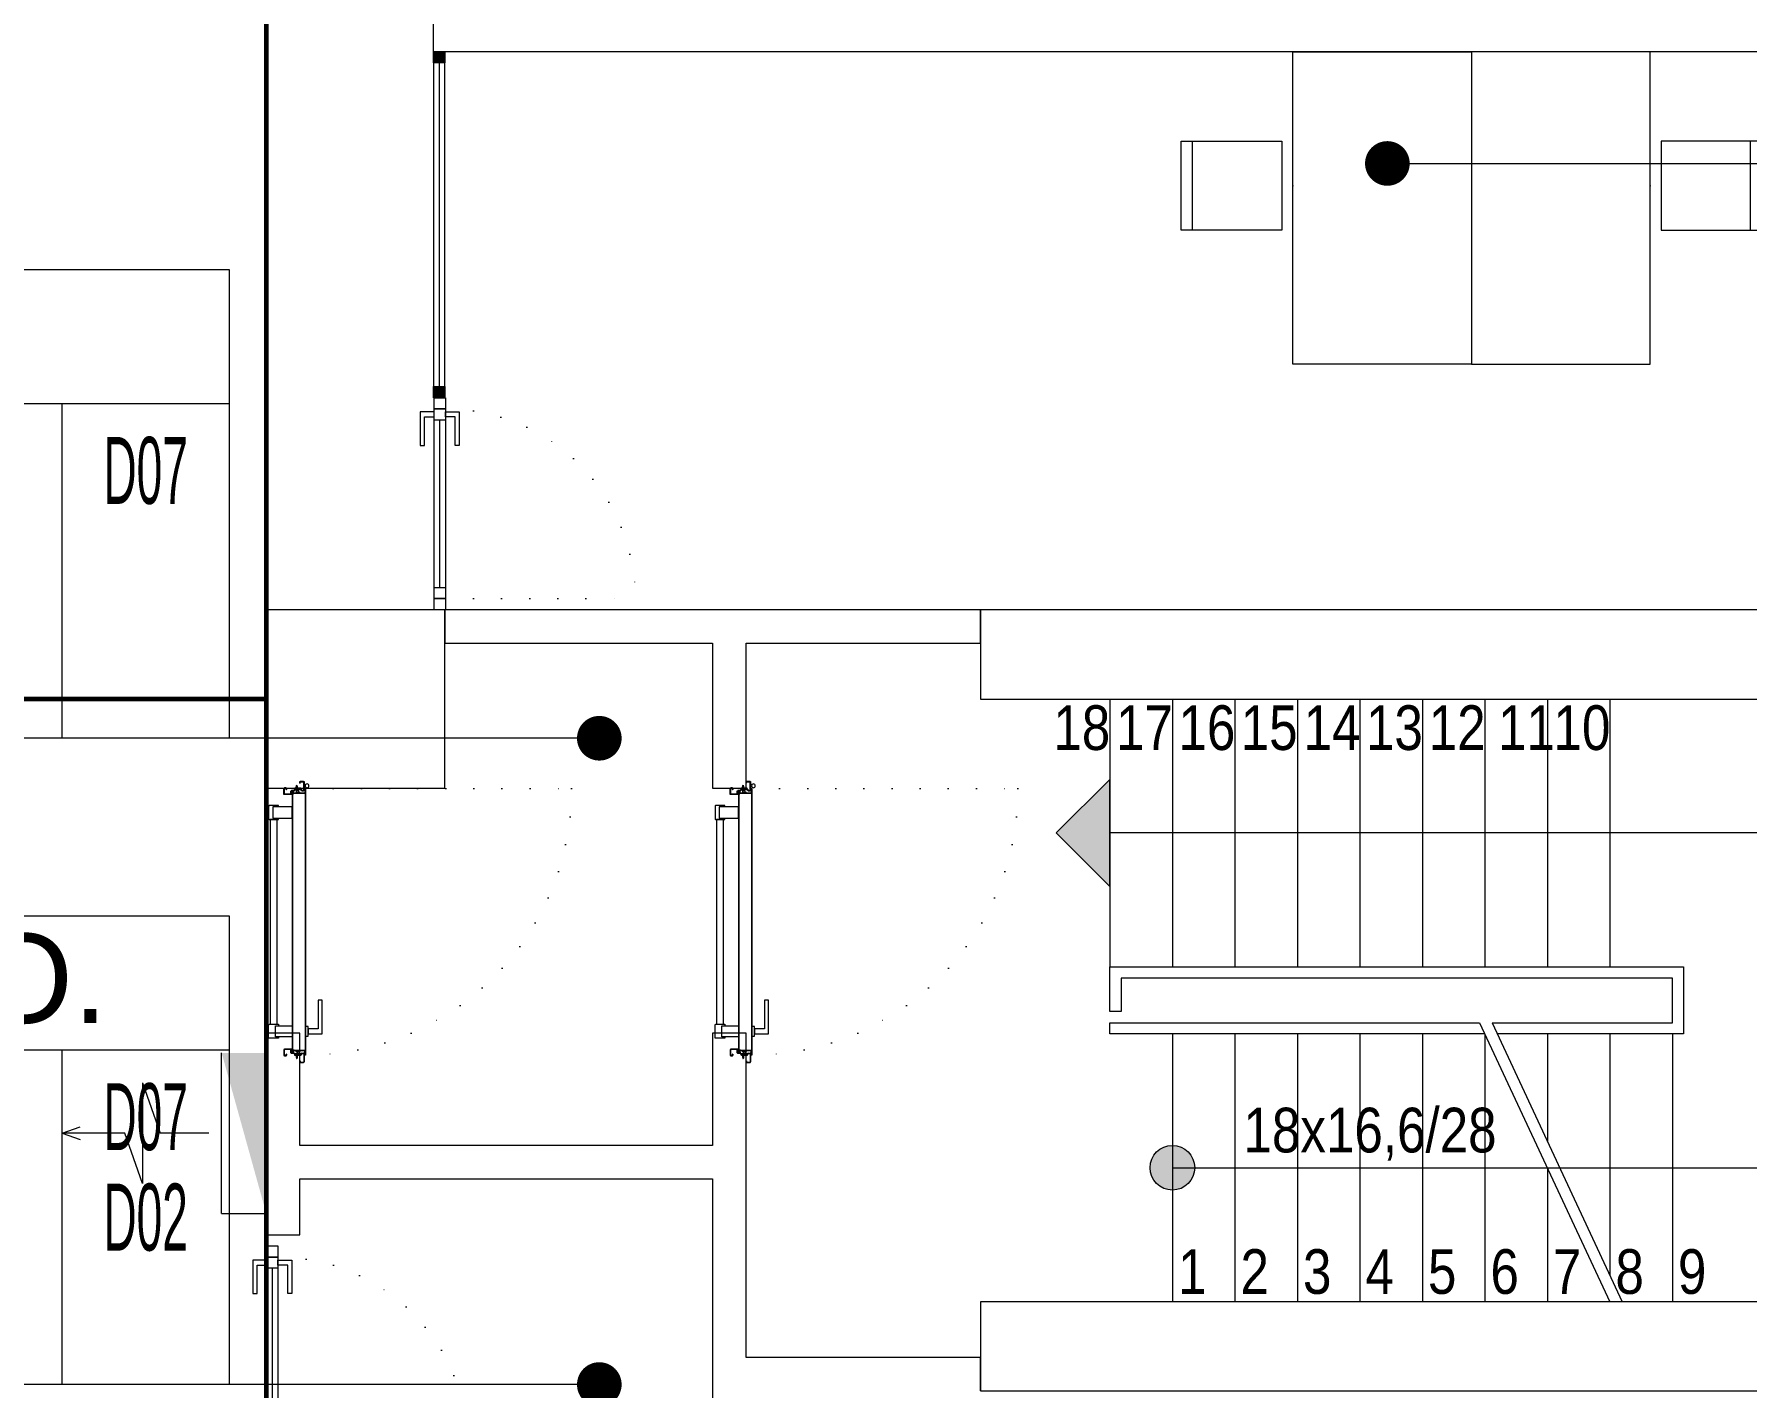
# Model space of a CAD drawing. Header units: metres. Extents: x -13933 to 152404, y -7861 to 21912.
# Drawn here: x 67136 to 67903, y 2131 to 2738 of the extents above; entities that cross this region are included whole.
import ezdxf
from ezdxf.enums import TextEntityAlignment as Align
from ezdxf.xclip import XClip

# ---------------------------------------------------------------- set-up
doc = ezdxf.new("R2010")
doc.units = ezdxf.units.M
doc.header["$LTSCALE"] = 100
doc.header["$MEASUREMENT"] = 0
doc.header["$XCLIPFRAME"] = 0
for name, pattern in [('DOT2', [0.125, 0, -0.125]), ('DOT5', [0.75, 0, -0.75]), ('HIDDEN', [0.375, 0.25, -0.125])]:
    doc.linetypes.add(name, pattern=pattern)
doc.layers.get('0').update_dxf_attribs({"color": 9, "lineweight": 9})
for name, color, linetype, lineweight in [('00', 9, 'Continuous', 9), ('01', 9, 'Continuous', 9), ('05', 9, 'Continuous', 9), ('06B', 9, 'Continuous', 9), ('06D', 9, 'Continuous', 9), ('10', 9, 'Continuous', 9), ('14', 9, 'Continuous', 9), ('15', 9, 'Continuous', 9), ('19', 9, 'Continuous', 9), ('20', 9, 'DOT2', 9), ('21', 9, 'Continuous', 9), ('21_mahal200', 9, 'Continuous', 9), ('32-ekipman', 9, 'Continuous', 9)]:
    doc.layers.add(name, color=color, linetype=linetype, lineweight=lineweight)
doc.styles.add('Arial', font='arial.ttf', dxfattribs={"height": 2.5})
doc.styles.add('MuuM_TEXT-STANDART', font='ARIALN.TTF')
doc.dimstyles.new('MuuM_DIM200', dxfattribs={"dimscale": 20, "dimtxt": 2, "dimasz": 1, "dimexe": 1, "dimexo": 1, "dimgap": 1, "dimtad": 1, "dimdec": 1, "dimrnd": 0.5, "dimdsep": 46, "dimtxsty": 'MuuM_TEXT-STANDART', "dimblk": 'ARCHTICK', "dimcen": 0, "dimdle": 0.15, "dimclrd": 256, "dimclre": 256, "dimclrt": 256, "dimadec": 0, "dimazin": 0, "dimtfac": 5, "dimtdec": 1, "dimtix": 1, "dimtmove": 2, "dimatfit": 3, "dimldrblk": 'DOT', "dimfxl": 3, "dimfxlon": 1, "dimtolj": 1, "dimlwd": -1, "dimlwe": -1, "dimarcsym": 0})

# ---------------------------------------------------------------- blocks, each defined once
blk = doc.blocks.new('p-kolon_80x80')
blk.add_lwpolyline([(-40, -40), (40, -40), (40, 40), (-40, 40)], close=True)
blk = doc.blocks.new('1.bod.mimari.elk')
at = {"layer": '01'}
blk.add_lwpolyline([(12040, -6150), (11560, -6150), (11560, -6190), (11990, -6190), (11990, -6460), (11560, -6460), (11560, -6500), (11600, -6500), (11600, -6500), (11990, -6500), (11990, -6610), (12040, -6610), (12040, -6150)], close=True, dxfattribs=at)
blk.add_blockref('p-kolon_80x80', (11280, -6190), dxfattribs=at)
blk = doc.blocks.new('p-sandalye')
blk.add_line((-45, 20), (-45, -20))
blk.add_lwpolyline([(-5, 20), (-50, 20), (-50, -20), (-5, -20)], close=True)
blk.add_point((0, 0.11))
blk = doc.blocks.new('p-masa_servis')
at = {"linetype": 'DOT5'}
blk.add_lwpolyline([(0, 0), (0, 0)], dxfattribs=at)
blk.add_lwpolyline([(0, 0), (0, -80), (140, -80), (140, 0)], close=True)
for p, rotation in [((60, 0), 270), ((50, -110.11), 2.073722e-10)]:
    blk.add_blockref('p-sandalye', p, dxfattribs=dict(rotation=rotation))
blk = doc.blocks.new('p-işyeri')
at = {"color": 0, "const_width": 2}
blk.add_lwpolyline([(200, 0), (200, 700), (-200, 700), (-200, 0)], close=True, dxfattribs=at)
blk = doc.blocks.new('p-M01-M02_merdiven-1050')
at = {"layer": '19'}
h = blk.add_hatch(color=256, dxfattribs=at)
h.dxf.hatch_style = 1
edge = h.paths.add_edge_path()
edge.add_arc((210, -344), 10, 270, 630)
h = blk.add_hatch(color=256, dxfattribs=at)
h.dxf.hatch_style = 1
h.paths.add_polyline_path([(84, -372), (36, -372), (60, -396.04)])
at = {"layer": '19', "linetype": 'Continuous'}
for points in [[(210, -344), (210, -120), (210, -60), (60, -60), (60, -372)], [(145, -200.74), (145, -120), (125, -120), (125, -120), (125, -367), (140, -367), (140, -372), (120, -372), (120, -367), (120, -115), (120, -115), (150, -115), (150, -198.41)], [(150, -120), (270, -120)], [(145, -200.74), (270, -142.41)], [(0, -148), (120, -148)], [(145, -206.33), (270, -148)], [(150, -148), (258.02, -148)], [(0, -176), (120, -176)], [(150, -176), (198.02, -176)], [(210, -176), (270, -176)], [(0, -204), (120, -204)], [(150, -204), (270, -204)], [(0, -232), (120, -232)], [(150, -232), (270, -232)], [(0, -260), (120, -260)], [(150, -260), (270, -260)], [(0, -288), (120, -288)], [(150, -288), (270, -288)], [(0, -316), (120, -316)], [(150, -316), (270, -316)], [(0, -344), (120, -344)], [(150, -344), (270, -344)], [(0, -372), (120, -372)]]:
    blk.add_lwpolyline(points, dxfattribs=at)
at = {"layer": '19'}
for points in [[(145, -206.33), (270, -148)], [(150, -204), (150, -372), (150, -372), (145, -372), (145, -372), (145, -206.33)]]:
    blk.add_lwpolyline(points, dxfattribs=at)
blk.add_lwpolyline([(84, -372), (36, -372), (60, -396.04)], close=True, dxfattribs=at)
blk.add_circle((210, -344), 10, dxfattribs=at)
blk = doc.blocks.new('*U21')
at = {"ltscale": 15}
for p, q in [((-24.9, 0.9), (-25.7, 0)), ((-24.9, -0.9), (-25.7, 0)), ((-22.9, 1.5), (-24.9, 0.9)), ((-22.9, 1.5), (-22.9, -1.5)), ((-21.2, -2.7), (-18.1, 2.8)), ((-21, -2.7), (-17.9, 2.7)), ((-19.7, -2.7), (-16.6, 2.8)), ((-19.5, -2.7), (-16.4, 2.7)), ((-18.5, 1.5), (-18.3, 2)), ((-18.2, -2.7), (-15.1, 2.8)), ((-18, -2.7), (-14.9, 2.7)), ((-17, 1.5), (-16.8, 2)), ((-16.7, -2.7), (-13.6, 2.8)), ((-16.5, -2.7), (-13.4, 2.7)), ((-15.5, 1.5), (-15.3, 2)), ((-15.2, -2.7), (-12.1, 2.8)), ((-15, -2.7), (-11.9, 2.7)), ((-14, 1.5), (-13.8, 2)), ((-13.7, -2.7), (-10.6, 2.8)), ((-13.5, -2.7), (-10.4, 2.7)), ((-12.5, 1.5), (-12.3, 2)), ((-12.2, -2.7), (-9.1, 2.8)), ((-12, -2.7), (-8.9, 2.7)), ((-11, 1.5), (-10.8, 2)), ((-10.7, -2.7), (-7.6, 2.8)), ((-10.5, -2.7), (-7.4, 2.7)), ((-9.5, 1.5), (-9.3, 2)), ((-9.2, -2.7), (-6.1, 2.8)), ((-9, -2.7), (-5.9, 2.7)), ((-8, 1.5), (-7.8, 2)), ((-7.7, -2.7), (-4.6, 2.8)), ((-7.5, -2.7), (-4.4, 2.7)), ((-6.5, 1.5), (-6.3, 2)), ((-6.2, -2.7), (-3.1, 2.8)), ((-6, -2.7), (-2.9, 2.7)), ((-5, 1.5), (-4.8, 2)), ((-4.7, -2.7), (-1.6, 2.8)), ((-4.5, -2.7), (-1.4, 2.7)), ((-3.5, 1.5), (-3.3, 2)), ((-2, 1.5), (-1.8, 2)), ((-0.5, 4.2), (-1.5, 1.5)), ((0, 0.5), (-0.6, 0.5)), ((-24.9, -0.9), (-22.9, -1.5)), ((-8.6, -1.5), (-22.9, -1.5)), ((-21.2, -2.7), (-20.9, -1.5)), ((-20.3, -1.5), (-19.1, -1.5)), ((-19.7, -2.7), (-19.4, -1.5)), ((-18.8, -1.5), (-17.6, -1.5)), ((-18.2, -2.7), (-17.9, -1.5)), ((-17.3, -1.5), (-16.1, -1.5)), ((-16.7, -2.7), (-16.4, -1.5)), ((-15.8, -1.5), (-14.6, -1.5)), ((-15.2, -2.7), (-14.9, -1.5)), ((-14.3, -1.5), (-13.1, -1.5)), ((-13.7, -2.7), (-13.4, -1.5)), ((-12.8, -1.5), (-11.6, -1.5)), ((-12.2, -2.7), (-11.9, -1.5)), ((-11.3, -1.5), (-10.1, -1.5)), ((-10.7, -2.7), (-10.4, -1.5)), ((-9.8, -1.5), (-8.6, -1.5)), ((-9.2, -2.7), (-8.9, -1.5)), ((-8.3, -1.5), (-7.1, -1.5)), ((-7.7, -2.7), (-7.4, -1.5)), ((-6.8, -1.5), (-5.6, -1.5)), ((-6.2, -2.7), (-5.9, -1.5)), ((-5.3, -1.5), (-4.1, -1.5)), ((-4.7, -2.7), (-4.4, -1.5)), ((-3.8, -1.5), (-2.1, -1.5)), ((-0.5, -4.2), (-1.5, -1.5)), ((0, -0.5), (-0.6, -0.5))]:
    blk.add_line(p, q, dxfattribs=at)
for p, q in [((-6.9, 1.5), (-22.9, 1.5)), ((-17.4, 1.5), (-18.6, 1.5)), ((-15.9, 1.5), (-17.1, 1.5)), ((-14.4, 1.5), (-15.6, 1.5)), ((-12.9, 1.5), (-14.1, 1.5)), ((-11.4, 1.5), (-12.6, 1.5)), ((-9.9, 1.5), (-11.1, 1.5)), ((-8.4, 1.5), (-9.6, 1.5)), ((-6.9, 1.5), (-8.1, 1.5)), ((-5.4, 1.5), (-6.6, 1.5)), ((-3.9, 1.5), (-5.1, 1.5)), ((-2.4, 1.5), (-3.6, 1.5)), ((-1.5, 1.5), (-2.1, 1.5)), ((0, 0.5), (0, 4.1)), ((-1.5, -1.5), (-2.1, -1.5)), ((0, -0.5), (0, -4.1))]:
    blk.add_line(p, q)
for centre, radius, start, end in [((-26, 3.9), 3.92, 274.361, 322.10246), ((-26, -3.9), 3.92, 37.89754, 85.639), ((-18, 2.8), 0.0971, 330.32042, 150.32042), ((-16.5, 2.8), 0.0971, 330.32042, 150.32042), ((-15, 2.8), 0.0971, 330.32042, 150.32042), ((-13.5, 2.8), 0.0971, 330.32042, 150.32042), ((-12, 2.8), 0.0971, 330.32042, 150.32042), ((-10.5, 2.8), 0.0971, 330.32042, 150.32042), ((-9, 2.8), 0.0971, 330.32042, 150.32042), ((-7.5, 2.8), 0.0971, 330.32042, 150.32042), ((-6, 2.8), 0.0971, 330.32042, 150.32042), ((-4.5, 2.8), 0.0971, 330.32042, 150.32042), ((-3, 2.8), 0.0971, 330.32042, 150.32042), ((-1.5, 2.8), 0.0971, 330.32042, 150.32042), ((-0.6, 0), 0.486, 90, 270), ((-0.3, 4.1), 0.25, 0, 150.08641), ((-21.1, -2.7), 0.0971, 150.32042, 330.32042), ((-19.6, -2.7), 0.0971, 150.32042, 330.32042), ((-18.1, -2.7), 0.0971, 150.32042, 330.32042), ((-16.6, -2.7), 0.0971, 150.32042, 330.32042), ((-15.1, -2.7), 0.0971, 150.32042, 330.32042), ((-13.6, -2.7), 0.0971, 150.32042, 330.32042), ((-12.1, -2.7), 0.0971, 150.32042, 330.32042), ((-10.6, -2.7), 0.0971, 150.32042, 330.32042), ((-9.1, -2.7), 0.0971, 150.32042, 330.32042), ((-7.6, -2.7), 0.0971, 150.32042, 330.32042), ((-6.1, -2.7), 0.0971, 150.32042, 330.32042), ((-4.6, -2.7), 0.0971, 150.32042, 330.32042), ((-0.3, -4.1), 0.25, 209.91359, 0)]:
    blk.add_arc(centre, radius, start, end, dxfattribs=at)
blk = doc.blocks.new('conta')
at = {"ltscale": 10}
for p, q in [((-2649.88, 5344.46), (-2649.78, 5344.3)), ((-2649.87, 5345.53), (-2649.81, 5345.61)), ((-2649.78, 5344.3), (-2649.74, 5344.3)), ((-2649.72, 5345.4), (-2649.28, 5345.4)), ((-2649.25, 5345.41), (-2649.09, 5345.51)), ((-2648.97, 5344.05), (-2648.78, 5343.8)), ((-2648.87, 5344.09), (-2648.7, 5343.86)), ((-2648.83, 5344.87), (-2648.56, 5345.24)), ((-2648.77, 5345.12), (-2648.63, 5345.3)), ((-2648.71, 5343.79), (-2648.71, 5343.79)), ((-2648.56, 5345.31), (-2648.56, 5345.31))]:
    blk.add_line(p, q, dxfattribs=at)
for centre, radius, start, end in [((-2653.03, 5345), 3.19, 350.46739, 8.93723), ((-2649.87, 5344.47), 0.02, 170.46739, 213.74513), ((-2649.83, 5345.5), 0.05, 140.63452, 188.93723), ((-2649.74, 5345.58), 0.0696, 22.24275, 159.25804), ((-2650.94, 5345.01), 1.24, 340.33821, 16.77718), ((-2649.74, 5344.58), 0.03, 160.33821, 273.26661), ((-2649.72, 5345.37), 0.03, 90, 196.77718), ((-2649.56, 5341.55), 3.01, 80.43616, 93.26661), ((-2649.28, 5345.45), 0.05, 270, 303.00619), ((-2649.22, 5344.14), 0.231, 353.95711, 81.90038), ((-2649.08, 5345.49), 0.03, 4.79721, 123.00619), ((-2649.06, 5344.54), 0.03, 260.43616, 338.70659), ((-2650.22, 5344.99), 1.27, 338.70659, 23.04177), ((-2648.89, 5344.11), 0.1, 173.95711, 217.26527), ((-2649.01, 5345.57), 0.05, 18.79511, 42.1429), ((-2651.17, 5344.83), 2.33, 7.58966, 18.79511), ((-2658.2, 5345.19), 9.36, 353.68569, 357.8537), ((-2648.79, 5344.15), 0.1, 173.68569, 217.26527), ((-2648.81, 5345.15), 0.05, 187.58966, 322.73473), ((-2648.79, 5344.84), 0.05, 142.73473, 180.2669), ((-2648.74, 5343.83), 0.05, 217.26527, 307.26527), ((-2648.74, 5343.83), 0.05, 307.26527, 37.26527), ((-2648.59, 5345.27), 0.05, 52.73473, 142.73473), ((-2648.59, 5345.27), 0.05, 322.73473, 52.73473)]:
    blk.add_arc(centre, radius, start, end, dxfattribs=at)
for points, knots in [([(-2649.74, 5344.31), (-2649.74, 5344.34), (-2649.7, 5344.52), (-2649.59, 5344.33), (-2649.34, 5344.36), (-2649.23, 5344.37), (-2649.18, 5344.37)], [0, 0, 0, 0, 0.1008757, 0.3841126, 0.5436166, 0.6906785, 0.6906785, 0.6906785, 0.6906785]), ([(-2648.98, 5345.6), (-2649, 5345.63), (-2649.09, 5345.71), (-2649.23, 5345.44), (-2649.32, 5345.74), (-2649.39, 5345.46), (-2649.51, 5345.75), (-2649.59, 5345.5), (-2649.65, 5345.57), (-2649.68, 5345.61)], [0.0086373, 0.0086373, 0.0086373, 0.0086373, 0.1097304, 0.3133405, 0.4430081, 0.5658764, 0.7165186, 0.8527974, 0.9648495, 0.9648495, 0.9648495, 0.9648495])]:
    blk.add_open_spline(points, degree=3, knots=knots, dxfattribs=at)
blk = doc.blocks.new('p-yn_sackasa')
at = {"layer": '10', "linetype": 'Continuous'}
for p, q in [((-2.19, 0), (-2.19, -0.15)), ((0, 6.16), (0, 6.9)), ((0.01, 6.9), (0.01, 6.15)), ((0.14, 6.9), (0.14, 6.16)), ((0.15, 6.9), (0.15, 6.16)), ((2.69, 7.16), (0.26, 7.16)), ((2.69, 7.15), (0.26, 7.15)), ((2.69, 7.02), (0.26, 7.02)), ((0.26, 7.01), (2.69, 7.01)), ((0.26, 6.05), (0.76, 6.05)), ((0.75, 6.04), (0.26, 6.04)), ((0.26, 5.91), (0.75, 5.91)), ((0.76, 5.9), (0.26, 5.9)), ((0.67, -0.71), (0.67, 2.27)), ((0.69, -0.71), (0.69, 2.27)), ((0.75, 5.91), (0.75, 6.04)), ((0.76, 5.9), (0.76, 6.05)), ((0.81, -0.71), (0.81, 2.27)), ((0.83, -0.71), (0.83, 2.27)), ((0.92, 2.33), (0.95, 2.32)), ((0.93, 2.34), (0.95, 2.33)), ((1.01, 2.46), (0.99, 2.47)), ((0.99, 2.46), (1.01, 2.45)), ((1.11, 2.52), (1.11, 3.73)), ((1.12, 2.52), (1.12, 3.73)), ((1.25, 3.73), (1.25, 2.52)), ((1.26, 2.52), (1.26, 3.73)), ((1.37, 3.98), (2.49, 3.98)), ((2.49, 3.97), (1.37, 3.97)), ((1.37, 3.84), (2.49, 3.84)), ((2.49, 3.83), (1.37, 3.83)), ((2.6, 3.69), (2.5, 3.36)), ((2.51, 3.35), (2.61, 3.69)), ((2.73, 3.65), (2.63, 3.32)), ((2.74, 3.64), (2.64, 3.31)), ((2.8, 3.29), (2.8, 6.9)), ((2.81, 3.29), (2.81, 6.9)), ((2.94, 3.29), (2.94, 6.9)), ((2.95, 3.29), (2.95, 6.9)), ((-2.95, -0.25), (-2.95, -1.75)), ((-2.94, -1.75), (-2.94, -0.25)), ((-2.81, -0.25), (-2.81, -1.75)), ((-2.8, -0.25), (-2.8, -1.75)), ((-2.19, 0), (-2.7, 0)), ((-2.2, -0.01), (-2.7, -0.01)), ((-2.2, -0.14), (-2.7, -0.14)), ((-2.19, -0.15), (-2.7, -0.15)), ((1.01, -1.85), (-2.7, -1.85)), ((1.01, -1.86), (-2.7, -1.86)), ((-2.7, -1.99), (1.01, -1.99)), ((1.01, -2), (-2.7, -2)), ((-2.2, -0.14), (-2.2, -0.01)), ((0.92, -0.77), (0.95, -0.76)), ((0.93, -0.78), (0.95, -0.77)), ((0.99, -0.89), (1.01, -0.88)), ((1.01, -0.89), (0.99, -0.91)), ((1.11, -0.96), (1.11, -1.75)), ((1.12, -0.96), (1.12, -1.75)), ((1.25, -0.96), (1.25, -1.75)), ((1.26, -0.96), (1.26, -1.75))]:
    blk.add_line(p, q, dxfattribs=at)
for points in [[(0.15, 2.14), (0.67, 2.14), (0.67, -0.54), (0.15, -0.54)], [(0.15, 2.14), (0.41, 2.14), (0.41, -0.54), (0.15, -0.54)]]:
    blk.add_lwpolyline(points, close=True, dxfattribs=at)
for centre, radius, start, end in [((0.26, 6.9), 0.261, 90, 180), ((0.26, 6.16), 0.261, 180, 270), ((0.26, 6.9), 0.249, 90, 180), ((0.26, 6.16), 0.249, 181.34499, 271.35021), ((0.26, 6.9), 0.122, 90, 180), ((0.26, 6.16), 0.122, 180, 270), ((0.26, 6.9), 0.11, 90, 180), ((0.26, 6.16), 0.11, 180, 270), ((0.89, 2.27), 0.219, 63.21528, 180), ((0.89, 2.27), 0.206, 63.21689, 180), ((0.89, 2.27), 0.0801, 63.21502, 180), ((0.89, 2.27), 0.0674, 63.21445, 180), ((1.04, 2.52), 0.206, 243.2197, 0), ((1.04, 2.52), 0.219, 243.21479, 0), ((1.04, 2.52), 0.0801, 243.22028, 0), ((1.04, 2.52), 0.0674, 243.21287, 0), ((1.37, 3.73), 0.253, 90, 180), ((1.37, 3.73), 0.24, 90, 180), ((1.37, 3.73), 0.114, 90, 180), ((1.37, 3.73), 0.101, 90, 180), ((2.49, 3.72), 0.261, 342.86025, 90), ((2.49, 3.72), 0.249, 342.86129, 90), ((2.49, 3.72), 0.122, 342.86074, 90), ((2.49, 3.72), 0.11, 342.86215, 90), ((2.72, 3.29), 0.232, 162.8601, 0), ((2.72, 3.29), 0.219, 162.86127, 0), ((2.72, 3.29), 0.0927, 162.86053, 0), ((2.72, 3.29), 0.0801, 162.86241, 0), ((2.69, 6.9), 0.261, 0, 90), ((2.69, 6.9), 0.249, 0, 90), ((2.69, 6.9), 0.122, 0, 90), ((2.69, 6.9), 0.11, 0, 90), ((-2.7, -0.25), 0.253, 90, 180), ((-2.7, -1.75), 0.253, 180, 270), ((-2.7, -0.25), 0.24, 90, 180), ((-2.7, -1.75), 0.24, 180, 270), ((-2.7, -0.25), 0.114, 90, 180), ((-2.7, -1.75), 0.114, 180, 270), ((-2.7, -0.25), 0.101, 90, 180), ((-2.7, -1.75), 0.101, 180, 270), ((0.89, -0.71), 0.219, 180, 296.78496), ((0.89, -0.71), 0.206, 180, 296.78515), ((0.89, -0.71), 0.0801, 180, 296.78498), ((0.89, -0.71), 0.0674, 180, 180.52454), ((0.89, -0.71), 0.0674, 180, 296.78713), ((1.04, -0.96), 0.219, 0, 116.78545), ((1.04, -0.96), 0.206, 0, 116.78362), ((1.04, -0.96), 0.0801, 0, 116.78105), ((1.04, -0.96), 0.0674, 0, 116.78713), ((1.01, -1.75), 0.114, 270, 0), ((1.01, -1.75), 0.24, 270, 0), ((1.01, -1.75), 0.101, 270, 0), ((1.01, -1.75), 0.253, 270, 0)]:
    blk.add_arc(centre, radius, start, end, dxfattribs=at)
at = {"layer": '10', "xscale": 0.0842696629213483, "yscale": 0.0842696629213483, "zscale": 0.0842696629213483}
blk.add_blockref('*U21', (0.95, 1.35), dxfattribs=at)
at = {"layer": '14', "xscale": -0.7887640449438696, "yscale": 0.7887640449438696, "zscale": 0.7887640449438204, "rotation": 90}
blk.add_blockref('conta', (4217.78, -2086.42), dxfattribs=at)
blk = doc.blocks.new('*U852')
at = {"layer": '06D'}
for points in [[(9.87, 4.76), (9.87, 11.01), (24.87, 11.01), (24.87, 9.14), (12.12, 9.14), (12.12, 9.14), (12.12, 4.76), (9.87, 4.76)], [(8.8, 3.51), (8.8, 4.76), (13.2, 4.76), (13.2, 3.51), (8.8, 3.51)]]:
    blk.add_lwpolyline(points, dxfattribs=at)
for points in [[(8.5, -9.99), (13.5, -9.99), (13.5, -2.49), (8.5, -2.49)], [(111.5, -11.11), (106.5, -11.11), (106.5, -2.49), (111.5, -2.49)], [(105.87, -12.36), (14.12, -12.36), (14.12, -9.23), (105.87, -9.23)]]:
    blk.add_lwpolyline(points, close=True, dxfattribs=at)
for points in [[(8.5, -8.61), (7.87, -8.61), (7.87, -12.61, 0.414214), (8.25, -12.98), (13.75, -12.98, 0.414214), (14.12, -12.61), (14.12, -8.61), (13.5, -8.61)], [(111.5, -8.61), (112.12, -8.61), (112.12, -12.61, -0.414214), (111.75, -12.98), (106.25, -12.98, -0.414214), (105.87, -12.61), (105.87, -8.61), (106.5, -8.61)]]:
    blk.add_lwpolyline(points, format="xyb", dxfattribs=at)
at = {"layer": '10', "ltscale": 10}
for p, q in [((0.3, 3.41), (0.3, 3.29)), ((119.6, 3.51), (0.4, 3.51)), ((0.4, 3.19), (2.25, 3.19)), ((119.54, 3.36), (0.45, 3.36)), ((0.45, 3.36), (0.45, 3.34)), ((0.45, 3.34), (2.35, 3.34)), ((2, 0.88), (1, 0.88)), ((2, 0.88), (1, 0.88)), ((2, 0.68), (1, 0.68)), ((2, 0.68), (1, 0.68)), ((1, 0.28), (2, -0.37)), ((1, 0.28), (2, -0.37)), ((2, -0.37), (2, 1.13)), ((2, 1.13), (2.3, 1.13)), ((2, -0.37), (2, 1.13)), ((2, 1.13), (2.3, 1.13)), ((2.3, 3.14), (2.3, -2.39)), ((2.3, 1.13), (2.3, -0.37)), ((2.3, 1.13), (2.3, -0.37)), ((2.45, 3.24), (2.45, -2.29)), ((117.55, 3.24), (117.55, -2.29)), ((119.54, 3.34), (117.65, 3.34)), ((117.7, 3.14), (117.7, -2.39)), ((117.7, 1.13), (118, 1.13)), ((117.7, 0.69), (117.7, 1.13)), ((117.7, -0.81), (117.7, 0.69)), ((119.6, 3.19), (117.75, 3.19)), ((118, 1.13), (118, 0.69)), ((118, 0.69), (118, -0.81)), ((119, 0.04), (118, 0.69)), ((119.55, 3.36), (119.55, 3.34)), ((119.7, 3.41), (119.7, 3.29)), ((120.84, 2.95), (120.84, 3.38)), ((120.84, 2.95), (120.84, 3.38)), ((121.05, 2.95), (121.05, 3.38)), ((121.05, 2.95), (121.05, 3.38)), ((121.22, 3.11), (121.05, 3.11)), ((121.22, 3.11), (121.05, 3.11)), ((121.22, 3.11), (121.22, 3.24)), ((121.22, 3.11), (121.22, 3.24)), ((121.6, 3.68), (121.73, 3.58)), ((121.6, 3.68), (121.73, 3.58)), ((2, -0.81), (2, -0.37)), ((2, -0.81), (2, -0.37)), ((2.3, -0.81), (2, -0.81)), ((2.3, -0.81), (2, -0.81)), ((2.3, -0.37), (2.3, -0.81)), ((2.3, -0.37), (2.3, -0.81)), ((117.6, -2.49), (2.4, -2.49)), ((117.5, -2.34), (2.5, -2.34)), ((118, -0.81), (117.7, -0.81)), ((118, -0.36), (119, -0.36)), ((118, -0.56), (119, -0.56))]:
    blk.add_line(p, q, dxfattribs=at)
blk.add_circle((120.95, 4.22), 0.843, dxfattribs=at)
blk.add_circle((120.95, 4.22), 0.843, dxfattribs=at)
for centre, radius, start, end in [((0.4, 3.41), 0.1, 90, 180), ((0.4, 3.29), 0.1, 180, 270), ((0.45, 3.36), 0.005, 90, 180), ((0.45, 3.34), 0.005, 180, 270), ((2.25, 3.14), 0.05, 0, 90), ((2.35, 3.24), 0.1, 0, 90), ((117.65, 3.24), 0.1, 90, 180), ((117.75, 3.14), 0.05, 90, 180), ((119.54, 3.36), 0.005, 0, 90), ((119.54, 3.34), 0.005, 270, 0), ((119.6, 3.41), 0.1, 0, 90), ((119.6, 3.29), 0.1, 270, 0), ((120.42, 3.21), 0.302, 299.96851, 74.44758), ((120.42, 3.21), 0.302, 299.96851, 74.44758), ((120.42, 3.21), 0.428, 322.37905, 23.64803), ((120.42, 3.21), 0.428, 322.37905, 23.64803), ((120.95, 4.22), 1.01, 285.71386, 320.5908), ((120.95, 4.22), 1.01, 285.71386, 320.5908), ((2.44, -2.35), 0.141, 194.92708, 255.07292), ((117.5, -2.29), 0.05, 270, 0), ((117.6, -2.39), 0.1, 270, 0)]:
    blk.add_arc(centre, radius, start, end, dxfattribs=at)
at = {"layer": '20'}
blk.add_lwpolyline([(119.7, 3.35), (119.7, 122.75, 0.414214), (0.3, 3.35, -1)], format="xyb", dxfattribs=at)
at = {"xscale": -1, "rotation": 180}
blk.add_blockref('p-yn_sackasa', (0, 0.95), dxfattribs=at)
at = {"rotation": 180}
blk.add_blockref('p-yn_sackasa', (120, 0.95), dxfattribs=at)
blk = doc.blocks.new('YD-72-20')
at = {"linetype": 'Continuous'}
for p, q in [((0, 0.7139), (-0.0282, 0.6343)), ((0, 0.7139), (0.0282, 0.6343)), ((0, 0.4335), (0, 0.7139)), ((0.225, 0.3547), (0, 0.4335)), ((-0.225, 0.3547), (0.225, 0.3547)), ((-0.225, 0.3547), (0, 0.276)), ((0, 0.058), (0, 0.276)), ((0.36, 0), (-0.36, 0)), ((0.36, 0), (0.36, -0.2))]:
    blk.add_line(p, q, dxfattribs=at)
blk.add_solid([(0.36, -0.2), (-0.36, 0), (-0.36, -0.2)])
blk = doc.blocks.new('b1 yan.dol')
at = {"xscale": -100, "yscale": 100, "zscale": 100, "rotation": 90}
blk.add_blockref('YD-72-20', (67220, -17265.93), dxfattribs=at)
blk = doc.blocks.new('p-al-01')
at = {"layer": '06B'}
for points in [[(27.05, 4.35), (27.05, 10.6), (42.05, 10.6), (42.05, 8.72), (29.3, 8.72), (29.3, 8.72), (29.3, 4.35), (27.05, 4.35)], [(27.05, -0.65), (27.05, -6.9), (42.05, -6.9), (42.05, -5.03), (29.3, -5.03), (29.3, -5.03), (29.3, -0.65), (27.05, -0.65)]]:
    blk.add_lwpolyline(points, dxfattribs=at)
at = {"layer": '06D'}
for p, q in [((115.67, 4.35), (28.8, 4.35)), ((28.8, -0.65), (115.67, -0.65))]:
    blk.add_line(p, q, dxfattribs=at)
at = {"layer": '10'}
for points in [[(25.67, -0.65), (25.67, 4.35), (20.67, 4.35), (20.67, -0.65)], [(30.67, -0.65), (30.67, 4.35), (25.67, 4.35), (25.67, -0.65)], [(110.67, -0.65), (110.67, 4.35), (105.67, 4.35), (105.67, -0.65)], [(115.67, -0.65), (115.67, 4.35), (110.67, 4.35), (110.67, -0.65)]]:
    blk.add_lwpolyline(points, close=True, dxfattribs=at)
at = {"layer": '15'}
blk.add_lwpolyline([(105.67, 1.85), (30.67, 1.85)], dxfattribs=at)
at = {"layer": '20'}
blk.add_lwpolyline([(110.67, -0.65), (110.67, -85.65)], dxfattribs=at)
blk.add_arc((110.67, -0.65), 85, 180, 270, dxfattribs=at)
blk = doc.blocks.new('prf-10x10')
blk.add_lwpolyline([(-5, -5), (5, -5), (5, 5), (-5, 5)], close=True)
at = {"color": 255}
blk.add_solid([(-5, -5), (5, -5), (-5, 5), (5, 5)], dxfattribs=at)
at = {"layer": '10'}
blk.add_point((0, 0), dxfattribs=at)
blk = doc.blocks.new('*U948')
at = {"layer": '06D'}
blk.add_lwpolyline([(-2.5, 155), (2.5, 155), (2.5, 0), (-2.5, 0)], close=True, dxfattribs=at)
at = {"layer": '15'}
blk.add_lwpolyline([(0, 150), (0, 5)], dxfattribs=at)
at = {"layer": '10', "xscale": 0.5, "yscale": 0.5, "rotation": 90}
for p in [(0, 152.5), (0, 2.5)]:
    blk.add_blockref('prf-10x10', p, dxfattribs=at)
blk = doc.blocks.new('_ArchTick')
at = {"color": 0, "linetype": 'ByBlock', "const_width": 0.15}
blk.add_lwpolyline([(-0.5, -0.5), (0.5, 0.5)], dxfattribs=at)
blk = doc.blocks.new('_Dot')
at = {"color": 0, "linetype": 'ByBlock', "lineweight": -2}
blk.add_line((-0.5, 0), (-1, 0), dxfattribs=at)
at = {"color": 0, "linetype": 'ByBlock', "const_width": 0.5}
blk.add_lwpolyline([(-0.25, 0, 1), (0.25, 0, 1)], format="xyb", close=True, dxfattribs=at)
blk = doc.blocks.new('0_roomno2')
blk.add_lwpolyline([(19.375, -10.5), (0, -10.5), (0, 0), (19.375, 0)], close=True)
for points in [[(0, -3), (19.375, -3)], [(8.125, -3), (8.125, -10.5)], [(11.875, -3), (11.875, -10.5)], [(15.625, -3), (15.625, -10.5)], [(0, -6.75), (8.125, -6.75)]]:
    blk.add_lwpolyline(points)
at = {"style": 'MuuM_TEXT-STANDART', "width": 0.6}
blk.add_text('H:', height=1.5, dxfattribs=at).set_placement((0.35, -8.608), align=Align.MIDDLE_LEFT)
at = {"style": 'Arial'}
blk.add_attdef('ODANO', (0, 1.17), '', height=2, dxfattribs=at)
blk.add_attdef('MEKANADI', text='', height=2, dxfattribs=at).set_placement((0.35, -3), align=Align.BOTTOM_LEFT)
at = {"style": 'MuuM_TEXT-STANDART', "width": 0.6}
for tag, p in [('YER01', (10, -4.5)), ('TAVAN01', (13.75, -4.5)), ('DUVAR01', (17.5, -4.5)), ('YER02', (10, -6.75)), ('TAVAN02', (13.75, -6.75)), ('DUVAR02', (17.5, -6.75)), ('YER03', (10, -9)), ('TAVAN03', (13.75, -9)), ('DUVAR03', (17.5, -9))]:
    blk.add_attdef(tag, text='', height=1.5, dxfattribs=at).set_placement(p, align=Align.MIDDLE_CENTER)
for tag, p in [('M2', (0.35, -4.875)), ('TEMIZTAVANYUKSEKLIGI', (1.8, -8.608))]:
    blk.add_attdef(tag, text='', height=1.5, dxfattribs=at).set_placement(p, align=Align.MIDDLE_LEFT)
blk = doc.blocks.new('1.bod.mimari1.elk')
at = {"layer": '00'}
for p, q in [((11255, -6339.71), (11240, -6339.71)), ((11240, -6339.71), (11240, -6430)), ((11255, -6390), (11255, -6339.71)), ((11455, -6339.71), (11440, -6339.71)), ((11440, -6339.71), (11440, -6390)), ((11455, -6485), (11455, -6339.71)), ((11440, -6390), (11255, -6390)), ((11255, -6430), (11255, -6405)), ((11255, -6405), (11440, -6405)), ((11440, -6405), (11440, -6595)), ((11240, -6430), (11255, -6430)), ((11560, -6485), (11455, -6485)), ((11560, -6500), (11560, -6485))]:
    blk.add_line(p, q, dxfattribs=at)
blk.add_lwpolyline([(11315, -5885), (12020, -5885), (12020, -5860), (12040, -5860), (12040, -5925), (12020, -5925), (12020, -5900), (11315, -5900)], close=True, dxfattribs=at)
blk.add_lwpolyline([(11455, -6165), (11560, -6165), (11560, -6150), (11320, -6150), (11320, -6165), (11440, -6165), (11440, -6230), (11455, -6230), (11455, -6165)], dxfattribs=at)
at = {"xscale": -1}
blk.add_blockref('*U948', (11317.5, -6055), dxfattribs=at)
at = {"xscale": -1, "rotation": 90}
for p in [(11319.6, -6034.33), (11244.6, -6414.33)]:
    blk.add_blockref('p-al-01', p, dxfattribs=at)
at = {"rotation": 270}
blk.add_blockref('p-M01-M02_merdiven-1050', (11990, -6190), dxfattribs=at)
at = {"layer": '05'}
ref = blk.add_blockref('p-masa_servis', (11700, -5900), dxfattribs=dict(at, xscale=-1, rotation=90))
XClip(ref).set_block_clipping_path([(-55.5106706136, -84.5585723777), (163.3295749435, 61.9818189005)])
ref = blk.add_blockref('p-masa_servis', (11860, -5900), dxfattribs=dict(at, rotation=270))
XClip(ref).set_block_clipping_path([(-55.5106706136, -84.5585723777), (163.3295749435, 61.9818189005)])
at = {"layer": '06D', "color": 89, "linetype": 'HIDDEN', "true_color": 0x2e4d23, "rotation": 90}
for p in [(11240, -5990), (11240, -6390)]:
    blk.add_blockref('p-işyeri', p, dxfattribs=at)
at = {"layer": '06D', "color": 89, "linetype": 'HIDDEN', "true_color": 0x2e4d23}
ref = blk.add_blockref('p-işyeri', (11240, -6390), dxfattribs=dict(at, rotation=90))
XClip(ref).set_block_clipping_path([(109.9999956945, -461.2174844945), (711.4007203042, 30)])
at = {"layer": '10', "xscale": -1, "rotation": 270}
for p in [(11254.05, -6349.85), (11454.05, -6349.85)]:
    blk.add_blockref('*U852', p, dxfattribs=at)
at = {"layer": '21_mahal200'}
ref = blk.add_blockref('0_roomno2', (10835.94, -5997.57), dxfattribs=dict(at, xscale=20, yscale=20, zscale=20))
ref.add_attrib('ODANO', 'B1-15', (10835.94, -5988.92), dxfattribs={"layer": '0', "height": 40, "style": 'Arial'})
ref.add_attrib('MEKANADI', 'Y.G.H.', dxfattribs={"layer": '0', "height": 40, "style": 'Arial'}).set_placement((10842.94, -6057.57), align=Align.BOTTOM_LEFT)
ref.add_attrib('M2', '#### m2', dxfattribs={"layer": '0', "height": 30, "style": 'MuuM_TEXT-STANDART', "width": 0.6}).set_placement((10842.94, -6095.07), align=Align.MIDDLE_LEFT)
ref.add_attrib('TEMIZTAVANYUKSEKLIGI', '2.90 M', dxfattribs={"layer": '0', "height": 30, "style": 'MuuM_TEXT-STANDART', "width": 0.6}).set_placement((10871.94, -6169.73), align=Align.MIDDLE_LEFT)
ref.add_attrib('YER01', 'Y01', dxfattribs={"layer": '0', "height": 30, "style": 'MuuM_TEXT-STANDART', "width": 0.6}).set_placement((11035.94, -6087.57), align=Align.MIDDLE_CENTER)
ref.add_attrib('TAVAN01', 'T09', dxfattribs={"layer": '0', "height": 30, "style": 'MuuM_TEXT-STANDART', "width": 0.6}).set_placement((11110.94, -6087.57), align=Align.MIDDLE_CENTER)
ref.add_attrib('DUVAR01', 'D07', dxfattribs={"layer": '0', "height": 30, "style": 'MuuM_TEXT-STANDART', "width": 0.6}).set_placement((11185.94, -6087.57), align=Align.MIDDLE_CENTER)
ref = blk.add_blockref('0_roomno2', (10835.94, -6287.11), dxfattribs=dict(at, xscale=20, yscale=20, zscale=20))
ref.add_attrib('ODANO', 'B1-78', (10835.94, -6278.46), dxfattribs={"layer": '0', "height": 40, "style": 'Arial'})
ref.add_attrib('MEKANADI', 'TEMİZLİK O.', dxfattribs={"layer": '0', "height": 40, "style": 'Arial'}).set_placement((10842.94, -6347.11), align=Align.BOTTOM_LEFT)
ref.add_attrib('M2', '#### m2', dxfattribs={"layer": '0', "height": 30, "style": 'MuuM_TEXT-STANDART', "width": 0.6}).set_placement((10842.94, -6384.61), align=Align.MIDDLE_LEFT)
ref.add_attrib('TEMIZTAVANYUKSEKLIGI', '2.90 M', dxfattribs={"layer": '0', "height": 30, "style": 'MuuM_TEXT-STANDART', "width": 0.6}).set_placement((10871.94, -6459.27), align=Align.MIDDLE_LEFT)
ref.add_attrib('YER01', 'Y01', dxfattribs={"layer": '0', "height": 30, "style": 'MuuM_TEXT-STANDART', "width": 0.6}).set_placement((11035.94, -6377.11), align=Align.MIDDLE_CENTER)
ref.add_attrib('TAVAN01', 'T09', dxfattribs={"layer": '0', "height": 30, "style": 'MuuM_TEXT-STANDART', "width": 0.6}).set_placement((11110.94, -6377.11), align=Align.MIDDLE_CENTER)
ref.add_attrib('DUVAR01', 'D07', dxfattribs={"layer": '0', "height": 30, "style": 'MuuM_TEXT-STANDART', "width": 0.6}).set_placement((11185.94, -6377.11), align=Align.MIDDLE_CENTER)
ref.add_attrib('DUVAR02', 'D02', dxfattribs={"layer": '0', "height": 30, "style": 'MuuM_TEXT-STANDART', "width": 0.6}).set_placement((11185.94, -6422.11), align=Align.MIDDLE_CENTER)
at = {"layer": '32-ekipman'}
blk.add_blockref('b1 yan.dol', (-56000, 10881.42), dxfattribs=at)
at = {"layer": '21', "style": 'MuuM_TEXT-STANDART'}
for s, p in [('18', (11592.68, -6212.82)), ('17', (11620.74, -6212.82)), ('16', (11648.74, -6212.82)), ('15', (11676.6, -6212.82)), ('14', (11704.78, -6212.82)), ('13', (11732.74, -6212.82)), ('12', (11760.86, -6212.82)), ('11', (11791.89, -6212.82)), ('10', (11816.78, -6212.82))]:
    blk.add_text(s, height=20, dxfattribs=at).set_placement(p)
for s, p in [('18x16,6/28', (11791.24, -6393.12)), ('1', (11661.25, -6456.49)), ('2', (11689.25, -6456.49)), ('3', (11717.25, -6456.49)), ('4', (11745.25, -6456.49)), ('5', (11773.25, -6456.49)), ('6', (11801.25, -6456.49)), ('7', (11829.25, -6456.49)), ('8', (11857.25, -6456.49)), ('9', (11885.25, -6456.49))]:
    blk.add_text(s, height=20, dxfattribs=at).set_placement(p, align=Align.RIGHT)
at = {"layer": '21_mahal200'}
for points in [[(11742.32, -5950.05), (12129.8, -5950.05)], [(11389.22, -6207.57), (11223.44, -6207.57)], [(11389.22, -6497.11), (11223.44, -6497.11)]]:
    blk.add_leader(points, dimstyle='MuuM_DIM200', override={"dimasz": 1, "dimfxl": 10}, dxfattribs=at)

msp = doc.modelspace()

# ---------------------------------------------------------------- block references
at = {"layer": '06D'}
for name in ['1.bod.mimari.elk', '1.bod.mimari1.elk']:
    msp.add_blockref(name, (56000, 8630), dxfattribs=at)

doc.saveas('drawing.dxf')
